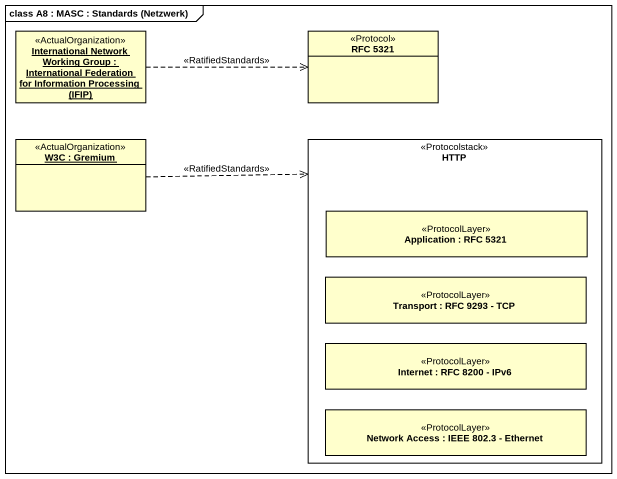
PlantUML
@startuml
mainframe class A8 : MASC : Standards (Netzwerk)
allowmixing
hide circle
hide empty members
object "International Network Working Group : International Federation for Information Processing (IFIP)" as International_Network <<ActualOrganization>>
class "RFC 5321" as RFC_5321 <<Protocol>>
object "W3C : Gremium" as W3C <<ActualOrganization>>
rectangle HTTP <<Protocolstack>> {
  rectangle "Application : RFC 5321" as Application <<ProtocolLayer>>
  rectangle "Transport : RFC 9293 - TCP" as Transport <<ProtocolLayer>>
  rectangle "Internet : RFC 8200 - IPv6" as Internet <<ProtocolLayer>>
  rectangle "Network Access : IEEE 802.3 - Ethernet" as Network_Access <<ProtocolLayer>>
}
International_Network .right.> RFC_5321 : <<RatifiedStandards>>
W3C .right.> HTTP : <<RatifiedStandards>>
@enduml
